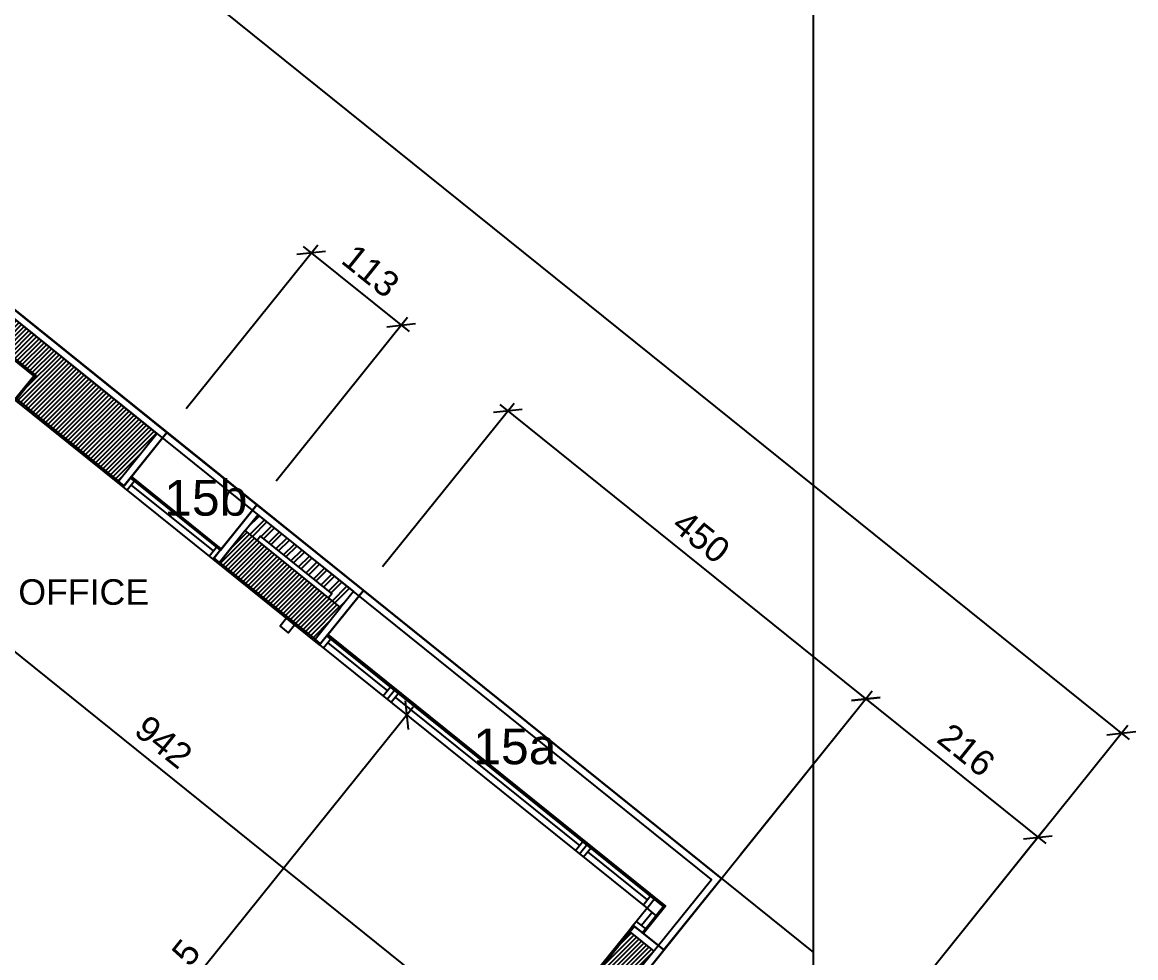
# Model space of a CAD drawing. Header units: inches. Extents: x -0.1 to 45.6, y -3.9 to 61.5.
# Drawn here: x 34.16 to 45.07, y 36.84 to 46 of the extents above; entities that cross this region are included whole.
import ezdxf
from ezdxf.enums import TextEntityAlignment as Align

# ---------------------------------------------------------------- set-up
doc = ezdxf.new("R2010")
doc.units = ezdxf.units.IN
doc.header["$MEASUREMENT"] = 0
doc.header["$PDMODE"] = 35
doc.header["$PDSIZE"] = 0.3
doc.layers.get('0').update_dxf_attribs({"linetype": 'CONTINUOUS'})
doc.layers.get('DEFPOINTS').update_dxf_attribs({"linetype": 'CONTINUOUS'})
for name, color, linetype in [('60%', 7, 'CONTINUOUS'), ('A-ALU', 9, 'CONTINUOUS'), ('A-AREAS', 6, 'CONTINUOUS'), ('A-AREAS-TXT', 6, 'CONTINUOUS'), ('a-dim', 3, 'CONTINUOUS'), ('A-HATCH-CONC', 8, 'CONTINUOUS'), ('A-HATCH-WALL', 8, 'CONTINUOUS'), ('A-NOMENCLATURE', 3, 'CONTINUOUS'), ('A-PLASTER', 8, 'CONTINUOUS'), ('A-PROJECTION', 9, 'CONTINUOUS'), ('a-revetement', 1, 'CONTINUOUS'), ('A-WALL', 4, 'CONTINUOUS'), ('Parcelle$0$N-PLOT', 5, 'CONTINUOUS'), ('S-1ST$0$A-STR GROUND', 2, 'CONTINUOUS'), ('S-1ST$0$Parcelle$0$N-PLOT', 5, 'CONTINUOUS'), ('S-1ST$0$S-SLAB LIMIT 1ST', 1, 'CONTINUOUS'), ('wall-RDC-1er', 152, 'CONTINUOUS')]:
    doc.layers.add(name, color=color, linetype=linetype)
doc.styles.add('A100-STEXT', font='ARIAL.TTF', dxfattribs={"height": 0.25})
doc.dimstyles.new('A100-DIM', dxfattribs={"dimtxt": 0.25, "dimasz": 0.2, "dimexe": 0.1, "dimexo": 0.3, "dimgap": 0.1, "dimtad": 1, "dimlfac": 100, "dimrnd": 0.5, "dimdsep": 46, "dimtxsty": 'A100-STEXT', "dimblk1": 'OBLIQUE', "dimblk2": 'OBLIQUE', "dimsah": 1, "dimcen": -0.05, "dimdle": 0.1, "dimclrd": 15, "dimclre": 15, "dimclrt": 256, "dimadec": 0, "dimazin": 0, "dimtfac": 0.28, "dimtix": 1, "dimtmove": 2, "dimatfit": 3, "dimldrblk": 'OBLIQUE', "dimfxl": 0, "dimtolj": 1, "dimarcsym": 0})
pattern_1 = [(45, (1.978368, 18.556132), (-0.022097087, 0.022097087), [])]

# ---------------------------------------------------------------- blocks, each defined once
blk = doc.blocks.new('_OBLIQUE')
at = {"color": 0, "linetype": 'ByBlock'}
blk.add_line((-0.5, -0.5), (0.5, 0.5), dxfattribs=at)
blk = doc.blocks.new('*D179')
at = {"layer": 'a-dim', "color": 15, "lineweight": -2}
for p, q in [((37.988, 39.292), (33.467, 33.67)), ((37.916, 39.222), (38.003, 39.152)), ((33.178, 34.031), (33.607, 33.685))]:
    blk.add_line(p, q, dxfattribs=at)
at = {"layer": 'DEFPOINTS', "color": 0}
for p in [(37.682, 39.41), (32.944, 34.219), (33.529, 33.748)]:
    blk.add_point(p, dxfattribs=at)
at = {"layer": 'a-dim', "color": 15, "lineweight": -2, "xscale": 0.2, "yscale": 0.2, "zscale": 0.2}
for p, rotation in [((37.926, 39.214), 51.19370938243004), ((33.529, 33.748), 231.19370938243)]:
    blk.add_blockref('_OBLIQUE', p, dxfattribs=dict(at, rotation=rotation))
at = {"layer": 'a-dim', "insert": (35.55, 36.624), "char_height": 0.25, "attachment_point": 5, "rotation": 51.1937, "style": 'A100-STEXT'}
blk.add_mtext('\\A1;701.5', dxfattribs=at)
blk = doc.blocks.new('A$C27EE2B71')
at = {"layer": 'A-ALU'}
for p, q in [((37.152, 40.047), (37.071, 39.946)), ((37.191, 40.015), (37.11, 39.914)), ((37.776, 39.545), (37.694, 39.444)), ((37.733, 39.413), (37.815, 39.514)), ((37.854, 39.483), (37.772, 39.382)), ((39.576, 37.931), (39.658, 38.032)), ((39.615, 37.899), (39.697, 38.001)), ((39.654, 37.868), (39.736, 37.969)), ((40.239, 37.398), (40.32, 37.499)), ((40.379, 37.285), (40.278, 37.367)), ((40.276, 37.157), (40.174, 37.238))]:
    blk.add_line(p, q, dxfattribs=at)
for points in [[(37.152, 40.047), (40.46, 37.386), (40.244, 37.118), (40.143, 37.199)], [(37.071, 39.946), (40.278, 37.367), (40.143, 37.199)], [(37.151, 39.965), (37.735, 39.495)], [(37.813, 39.432), (39.617, 37.981)], [(39.695, 37.919), (40.279, 37.449)], [(40.278, 37.367), (40.359, 37.468)], [(40.328, 37.326), (40.225, 37.197)]]:
    blk.add_lwpolyline(points, dxfattribs=at)
blk = doc.blocks.new('A$C49374AD8')
at = {"layer": 'A-ALU'}
for p, q in [((35.989, 40.815), (36.071, 40.916)), ((36.027, 40.785), (36.108, 40.886))]:
    blk.add_line(p, q, dxfattribs=at)
for points in [[(35.227, 41.595), (35.146, 41.493)], [(35.268, 41.562), (35.187, 41.461)], [(36.108, 40.886), (35.227, 41.595)], [(36.027, 40.785), (35.146, 41.493)], [(36.03, 40.866), (35.227, 41.511)]]:
    blk.add_lwpolyline(points, dxfattribs=at)
blk.add_blockref('A$C27EE2B71', (0, 0), dxfattribs=at)
blk = doc.blocks.new('*D245')
at = {"layer": 'a-dim', "color": 15, "lineweight": -2}
for p, q in [((31.652, 41.788), (39.149, 35.759)), ((31.681, 41.665), (31.793, 41.803)), ((39.022, 35.761), (39.133, 35.9))]:
    blk.add_line(p, q, dxfattribs=at)
at = {"layer": 'DEFPOINTS', "color": 0}
for p in [(31.493, 41.431), (39.071, 35.822), (38.834, 35.527)]:
    blk.add_point(p, dxfattribs=at)
at = {"layer": 'a-dim', "color": 15, "lineweight": -2, "xscale": 0.2, "yscale": 0.2, "zscale": 0.2}
for p, rotation in [((31.73, 41.725), 141.1937093713311), ((39.071, 35.822), 321.1937093713311)]:
    blk.add_blockref('_OBLIQUE', p, dxfattribs=dict(at, rotation=rotation))
at = {"layer": 'a-dim', "insert": (35.543, 38.951), "char_height": 0.25, "attachment_point": 5, "rotation": 321.1937, "style": 'A100-STEXT'}
blk.add_mtext('\\A1;942', dxfattribs=at)
blk = doc.blocks.new('*D275')
at = {"layer": '60%', "color": 15, "lineweight": -2}
for p, q in [((40.255, 36.68), (42.483, 39.451)), ((42.343, 39.436), (44.183, 37.956)), ((41.94, 35.325), (44.168, 38.096))]:
    blk.add_line(p, q, dxfattribs=at)
at = {"layer": 'DEFPOINTS', "color": 0}
for p in [(44.105, 38.018), (40.067, 36.447), (41.752, 35.092)]:
    blk.add_point(p, dxfattribs=at)
at = {"layer": '60%', "color": 15, "lineweight": -2, "xscale": 0.2, "yscale": 0.2, "zscale": 0.2}
for p, rotation in [((42.421, 39.373), 141.1937093848892), ((44.105, 38.018), 321.1937093848892)]:
    blk.add_blockref('_OBLIQUE', p, dxfattribs=dict(at, rotation=rotation))
at = {"layer": '60%', "insert": (43.406, 38.873), "char_height": 0.25, "attachment_point": 5, "rotation": 321.1937, "style": 'A100-STEXT'}
blk.add_mtext('\\A1;216', dxfattribs=at)
blk = doc.blocks.new('*D276')
at = {"layer": '60%', "color": 15, "lineweight": -2}
for p, q in [((14.103, 57.712), (17.15, 61.501)), ((17.01, 61.486), (45.002, 38.974)), ((41.94, 35.325), (44.987, 39.115))]:
    blk.add_line(p, q, dxfattribs=at)
at = {"layer": 'DEFPOINTS', "color": 0}
for p in [(13.915, 57.478), (44.924, 39.037), (41.752, 35.092)]:
    blk.add_point(p, dxfattribs=at)
at = {"layer": '60%', "color": 15, "lineweight": -2, "xscale": 0.2, "yscale": 0.2, "zscale": 0.2}
for p, rotation in [((17.088, 61.423), 141.1937093848894), ((44.924, 39.037), 321.1937093848894)]:
    blk.add_blockref('_OBLIQUE', p, dxfattribs=dict(at, rotation=rotation))
at = {"layer": '60%', "insert": (31.149, 50.408), "char_height": 0.25, "attachment_point": 5, "rotation": 321.1937, "style": 'A100-STEXT'}
blk.add_mtext('\\A1;3572', dxfattribs=at)
blk = doc.blocks.new('*D269')
at = {"layer": '60%', "color": 15, "lineweight": -2}
for p, q in [((35.763, 42.217), (37.052, 43.819)), ((36.911, 43.804), (37.947, 42.971)), ((36.644, 41.509), (37.932, 43.111))]:
    blk.add_line(p, q, dxfattribs=at)
at = {"layer": 'DEFPOINTS', "color": 0}
for p in [(37.869, 43.033), (35.575, 41.983), (36.456, 41.275)]:
    blk.add_point(p, dxfattribs=at)
at = {"layer": '60%', "color": 15, "lineweight": -2, "xscale": 0.2, "yscale": 0.2, "zscale": 0.2}
for p, rotation in [((36.989, 43.741), 141.1937093785611), ((37.869, 43.033), 321.193709378561)]:
    blk.add_blockref('_OBLIQUE', p, dxfattribs=dict(at, rotation=rotation))
at = {"layer": '60%', "insert": (37.572, 43.565), "char_height": 0.25, "attachment_point": 5, "rotation": 321.1937, "style": 'A100-STEXT'}
blk.add_mtext('\\A1;113', dxfattribs=at)
blk = doc.blocks.new('*D270')
at = {"layer": '60%', "color": 15, "lineweight": -2}
for p, q in [((37.688, 40.669), (38.977, 42.271)), ((38.836, 42.256), (42.498, 39.311)), ((41.195, 37.849), (42.483, 39.451))]:
    blk.add_line(p, q, dxfattribs=at)
at = {"layer": 'DEFPOINTS', "color": 0}
for p in [(37.5, 40.436), (42.421, 39.373), (41.007, 37.615)]:
    blk.add_point(p, dxfattribs=at)
at = {"layer": '60%', "color": 15, "lineweight": -2, "xscale": 0.2, "yscale": 0.2, "zscale": 0.2}
for p, rotation in [((38.914, 42.193), 141.1937093668905), ((42.421, 39.373), 321.1937093668905)]:
    blk.add_blockref('_OBLIQUE', p, dxfattribs=dict(at, rotation=rotation))
at = {"layer": '60%', "insert": (40.81, 40.961), "char_height": 0.25, "attachment_point": 5, "rotation": 321.1937, "style": 'A100-STEXT'}
blk.add_mtext('\\A1;450', dxfattribs=at)

msp = doc.modelspace()

# ---------------------------------------------------------------- hatches: boundary and pattern name
at = {"layer": 'A-HATCH-CONC'}
h = msp.add_hatch(dxfattribs=at)
h.set_pattern_fill('ANSI31', color=256, scale=0.25, style=0)
h.set_pattern_definition(pattern_1)
h.paths.add_polyline_path([(32.06382, 44.71767), (31.87582, 44.48389), (34.29155, 42.54116), (34.10355, 42.30738), (35.10101, 41.50521), (35.47702, 41.97277)])
h = msp.add_hatch(dxfattribs=at)
h.set_pattern_fill('ANSI31', color=256, scale=0.25, style=0)
h.set_pattern_definition(pattern_1)
h.paths.add_polyline_path([(36.34136, 41.02102), (36.09068, 40.70932), (37.0258, 39.95729), (37.27648, 40.269)])
h = msp.add_hatch(dxfattribs=at)
h.set_pattern_fill('ANSI31', color=256, scale=0.25, style=0)
h.set_pattern_definition(pattern_1)
h.paths.add_polyline_path([(40.34451, 36.90341), (40.11073, 37.09141), (39.40257, 36.21084), (39.63635, 36.02283)])
at = {"layer": 'A-HATCH-WALL'}
h = msp.add_hatch(dxfattribs=at)
h.set_pattern_fill('ANSI32', color=256, scale=0.25, style=0)
h.set_pattern_definition([(45, (-2e-10, -0.04382), (-0.06629126, 0.06629126), []), (45, (0.04419, -0.04382), (-0.06629126, 0.06629126), [])])
h.paths.add_polyline_path([(36.4667, 41.17693), (36.34136, 41.02107), (36.45825, 40.92707), (36.48958, 40.96603), (37.19092, 40.40201), (37.15959, 40.36305), (37.27648, 40.26905), (37.40182, 40.4249)])

# ---------------------------------------------------------------- linework, layer by layer
at = {"layer": 'A-ALU'}
msp.add_lwpolyline([(36.82503, 40.0995), (36.74711, 40.16217), (36.68444, 40.08424), (36.76236, 40.02157)], close=True, dxfattribs=at)
at = {"layer": 'A-AREAS'}
for points in [[(30.76735, 45.85013), (41.00695, 37.61543), (37.18837, 32.86714), (37.18837, 31.76613), (41.90837, 31.76613), (41.90837, 30.94613), (41.60837, 29.89613), (41.12337, 29.89613), (41.12337, 28.16613), (41.90837, 28.16613), (41.90837, 27.62613), (39.92837, 27.62613), (39.92837, 22.86613), (41.90837, 22.86613), (41.90837, 22.49613), (26.63837, 22.49613)], [(26.63837, 22.49613), (41.90837, 22.49613), (41.90837, 22.86613), (39.92837, 22.86613), (39.92837, 27.62613), (41.90837, 27.62613), (41.90837, 28.16613), (41.12337, 28.16613), (41.12337, 29.89613), (41.60837, 29.89613), (41.90837, 30.94613), (41.90837, 31.76613), (37.18837, 31.76613), (37.18837, 32.86714), (40.44293, 36.91409), (40.23252, 37.08329), (40.43933, 37.34045), (37.14302, 39.99135), (37.50024, 40.43553), (36.45601, 41.2753), (36.0988, 40.83111), (35.21823, 41.53927), (35.57544, 41.98345), (30.76735, 45.85013)], [(35.21823, 41.53927), (36.0988, 40.83111), (36.45601, 41.2753), (35.57544, 41.98345), (35.21823, 41.53927)], [(37.50024, 40.43553), (37.14302, 39.99135), (40.43933, 37.34045), (40.23252, 37.08329), (40.44293, 36.91409), (41.00695, 37.61543), (37.50024, 40.43553)]]:
    msp.add_lwpolyline(points, dxfattribs=at)
at = {"layer": 'A-PLASTER'}
for points in [[(35.15556, 41.46134), (35.14616, 41.44966), (34.08246, 42.30509), (34.27046, 42.53887), (33.12494, 43.4601), (30.31737, 39.96897)], [(37.08035, 39.91342), (37.07095, 39.90173), (36.02673, 40.7415), (36.03613, 40.75319)], [(40.1546, 37.14596), (40.14291, 37.15536), (40.10844, 37.1125), (40.10844, 37.1125), (39.38148, 36.20855), (39.38148, 36.20855), (39.34701, 36.16569), (39.3587, 36.15629)]]:
    msp.add_lwpolyline(points, dxfattribs=at)
at = {"layer": 'A-PROJECTION'}
for p, q in [((35.57544, 41.98345), (36.45601, 41.2753)), ((37.50024, 40.43553), (41.00695, 37.61543)), ((41.00695, 37.61543), (40.44293, 36.91409))]:
    msp.add_line(p, q, dxfattribs=at)
at = {"layer": 'a-revetement'}
for p, q in [((35.57544, 41.98345), (32.05314, 44.81609)), ((35.15556, 41.46134), (35.57544, 41.98345)), ((35.15556, 41.46134), (35.10101, 41.50521)), ((40.11073, 37.09141), (40.1546, 37.14596)), ((40.44293, 36.91409), (40.1546, 37.14596)), ((39.64703, 35.92442), (40.44293, 36.91409))]:
    msp.add_line(p, q, dxfattribs=at)
msp.add_lwpolyline([(36.09068, 40.70932), (36.03613, 40.75319), (36.45601, 41.2753), (37.50024, 40.43553), (37.08035, 39.91342), (37.0258, 39.95729)], dxfattribs=at)
at = {"layer": 'A-WALL'}
for points in [[(36.34136, 41.02102), (36.4667, 41.17688), (37.40182, 40.42485), (37.27648, 40.269)], [(36.45825, 40.92702), (36.48958, 40.96598), (37.19092, 40.40196), (37.15959, 40.363)]]:
    msp.add_lwpolyline(points, dxfattribs=at)
at = {"layer": 'Parcelle$0$N-PLOT'}
msp.add_line((15.99494, 57.73012), (41.90837, 36.89051), dxfattribs=at)
msp.add_lwpolyline([(0, -0.04387), (38.90837, -0.04387, 0.41421356), (41.90837, 2.95613), (41.90837, 55.41076, 0.4229554), (38.81912, 58.40943), (0, 57.25407)], format="xyb", close=True, dxfattribs=at)
at = {"layer": 'S-1ST$0$A-STR GROUND'}
msp.add_lwpolyline([(32.06382, 44.71767), (31.87582, 44.48389), (34.29155, 42.54116), (34.10355, 42.30738), (35.10101, 41.50521), (35.47702, 41.97277), (32.06382, 44.71767)], dxfattribs=at)
for points in [[(36.34136, 41.02102), (36.09068, 40.70932), (37.0258, 39.95729), (37.27648, 40.269)], [(40.34451, 36.90341), (39.63635, 36.02283), (39.40257, 36.21084), (40.11073, 37.09141)]]:
    msp.add_lwpolyline(points, close=True, dxfattribs=at)
at = {"layer": 'S-1ST$0$Parcelle$0$N-PLOT'}
msp.add_lwpolyline([(0, -0.04387), (38.90837, -0.04387, 0.41421356), (41.90837, 2.95613), (41.90837, 55.41076, 0.4229554), (38.81912, 58.40943), (0, 57.25407)], format="xyb", close=True, dxfattribs=at)
at = {"layer": 'S-1ST$0$S-SLAB LIMIT 1ST'}
msp.add_lwpolyline([(41.83837, 22.10613), (41.83837, 31.69613), (41.70837, 31.69613), (41.70837, 35.42803), (40.15964, 36.67352), (40.90853, 37.60475), (30.77803, 45.75171), (28.94183, 43.46845), (24.26622, 47.22859), (26.10242, 49.51185), (15.97192, 57.65881)], dxfattribs=at)
at = {"layer": 'wall-RDC-1er'}
msp.add_line((36.10008, 40.72101), (36.27869, 40.9431), dxfattribs=at)

# ---------------------------------------------------------------- block references
at = {"layer": 'A-ALU'}
msp.add_blockref('A$C49374AD8', (0, -0.04387), dxfattribs=at)

# ---------------------------------------------------------------- texts
at = {"layer": 'A-AREAS-TXT', "style": 'A100-STEXT'}
for s, p in [('15b', (35.95588, 41.16773)), ('15a', (38.9834, 38.73299))]:
    msp.add_text(s, height=0.35, dxfattribs=at).set_placement(p, align=Align.CENTER)
at = {"layer": 'A-NOMENCLATURE', "style": 'A100-STEXT'}
msp.add_text('PRIVATE OFFICE', height=0.25, dxfattribs=at).set_placement((33.9644, 40.41993), align=Align.MIDDLE)

# ---------------------------------------------------------------- dimensions: what is measured, and where the dimension line sits
at = {"layer": '60%'}
for p1, p2, distance, picture, middle in [((13.91484, 57.47806), (41.751696, 35.091621), 5.062794, '*D276', (31.148783, 50.407582)), ((35.57544, 41.98345), (36.45589, 41.2754), 2.25567, '*D269', (37.57198, 43.56466)), ((37.50024, 40.43553), (41.00695, 37.61543), 2.25567, '*D270', (40.80985, 40.96065)), ((40.06691, 36.44653), (41.7517, 35.09162), 3.75567, '*D275', (43.4056, 38.87314))]:
    dim = msp.add_aligned_dim(p1=p1, p2=p2, distance=distance, dimstyle='A100-DIM', dxfattribs=at)
    dim.commit()
    dim.dimension.update_dxf_attribs({"geometry": picture, "text_midpoint": middle})
at = {"layer": 'a-dim'}
for base, p1, p2, angle, picture, middle in [((39.07068, 35.82208), (31.493, 41.43083), (38.83371, 35.52742), 141.193709, '*D245', (35.54299, 38.95119)), ((33.52928, 33.74792), (37.6823, 39.41009), (32.94402, 34.21859), 51.193709, '*D179', (35.55, 36.62387))]:
    dim = msp.add_linear_dim(base=base, p1=p1, p2=p2, angle=angle, dimstyle='A100-DIM', dxfattribs=at)
    dim.commit()
    dim.dimension.update_dxf_attribs({"geometry": picture, "text_midpoint": middle})

doc.saveas('drawing.dxf')
